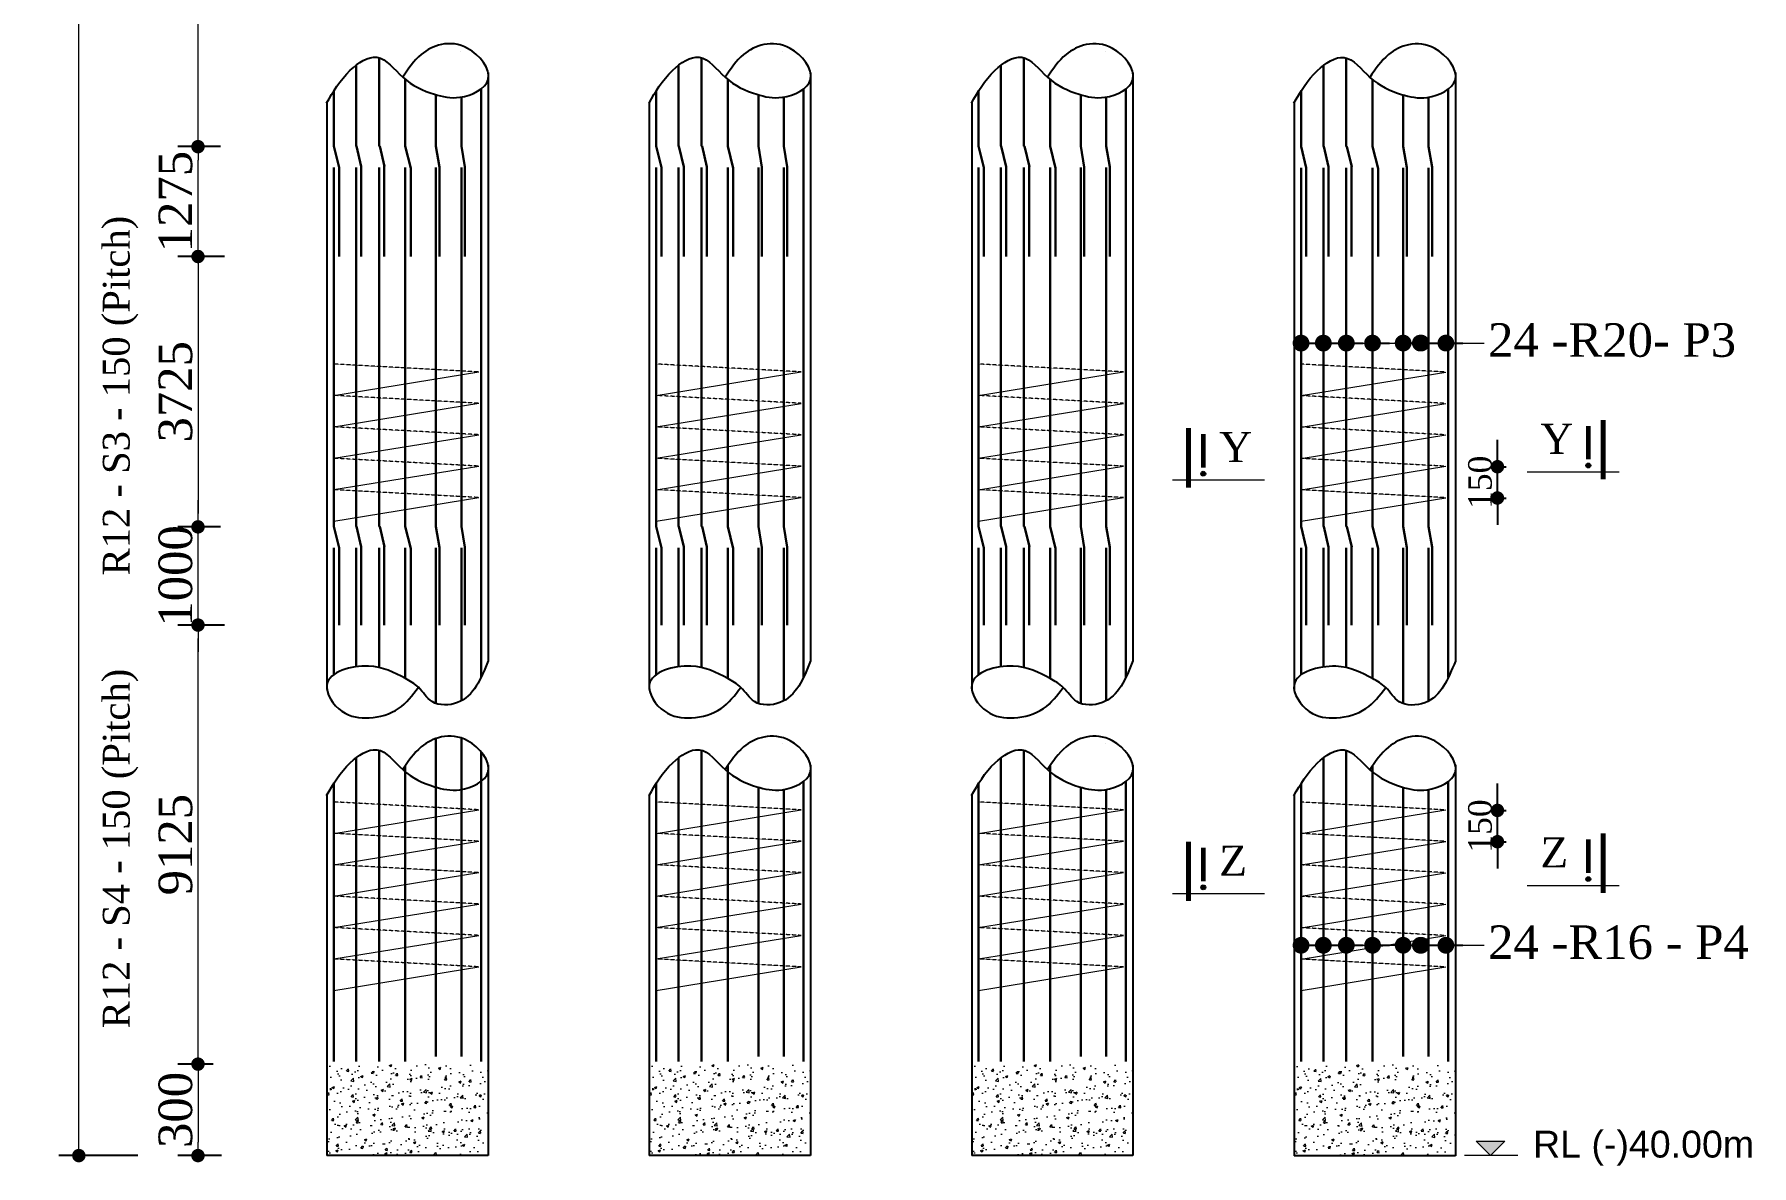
# Model space of a CAD drawing. Header units: millimetres. Extents: x -684453 to 35267, y -286696 to 273430.
# Drawn here: x -560849 to -548066, y 88044 to 96467 of the extents above; entities that cross this region are included whole.
import ezdxf

# ---------------------------------------------------------------- set-up
doc = ezdxf.new("R2010")
doc.units = ezdxf.units.MM
doc.header["$PDMODE"] = 2
doc.linetypes.add('DASHEDX2', pattern=[38.1, 25.4, -12.7])
doc.layers.get('Defpoints').update_dxf_attribs({"lineweight": 13})
for name, color, linetype, lineweight in [('Binder', 136, 'Continuous', 15), ('dim', 4, 'Continuous', 25), ('Dimision', 4, 'Continuous', 9), ('hatch', 65, 'Continuous', 9), ('Pire Line', 11, 'Continuous', 25), ('Reinf.', 12, 'Continuous', 30), ('Text', 7, 'Continuous', 15)]:
    doc.layers.add(name, color=color, linetype=linetype, lineweight=lineweight)
doc.styles.add('ROMANS', font='arial.ttf', dxfattribs={"height": 200})
doc.styles.get("Standard").update_dxf_attribs({"font": 'times.ttf'})
doc.dimstyles.new('ISO-25', dxfattribs={"dimtxt": 175, "dimasz": 100, "dimexe": 65, "dimexo": 115.625, "dimgap": 40, "dimtad": 1, "dimtoh": 1, "dimdec": 0, "dimtxsty": 'Standard', "dimblk": 'DOT', "dimcen": 300, "dimclrd": 256, "dimclre": 256, "dimclrt": 256, "dimadec": 0, "dimazin": 0, "dimtfac": 1, "dimtdec": 0, "dimtix": 1, "dimtmove": 0, "dimatfit": 3, "dimldrblk": 'DOT', "dimfxl": 75, "dimlwd": -1, "dimarcsym": 0})

# ---------------------------------------------------------------- blocks, each defined once
blk = doc.blocks.new('_Dot')
at = {"color": 0, "linetype": 'ByBlock', "lineweight": -2}
blk.add_line((-0.5, 0), (-1, 0), dxfattribs=at)
at = {"color": 0, "linetype": 'ByBlock', "const_width": 0.5}
blk.add_lwpolyline([(-0.25, 0, 1), (0.25, 0, 1)], format="xyb", close=True, dxfattribs=at)
blk = doc.blocks.new('*D489')
at = {"layer": 'Defpoints', "color": 0, "ltscale": 3, "transparency": 16777216}
for p in [(-559631, 99259), (-559317, 99259), (-559348, 95631)]:
    blk.add_point(p, dxfattribs=at)
at = {"layer": 'Dimision', "color": 1, "lineweight": -2, "ltscale": 3, "transparency": 16777216}
for p, q in [((-559433, 99259), (-559781, 99259)), ((-559464, 95631), (-559781, 95631))]:
    blk.add_line(p, q, dxfattribs=at)
at = {"layer": 'Dimision', "ltscale": 3, "transparency": 16777216}
blk.add_line((-559631, 95731), (-559631, 99159), dxfattribs=at)
at = {"layer": 'Dimision', "ltscale": 3, "transparency": 16777216, "xscale": 100, "yscale": 100, "zscale": 100}
for p, rotation in [((-559631, 99259), 90), ((-559631, 95631), 270)]:
    blk.add_blockref('_Dot', p, dxfattribs=dict(at, rotation=rotation))
at = {"layer": 'Dimision', "ltscale": 3, "transparency": 16777216, "insert": (-559798, 97445), "char_height": 250, "attachment_point": 5, "rotation": 90}
blk.add_mtext('9150', dxfattribs=at)
blk = doc.blocks.new('*D493')
at = {"layer": 'Defpoints', "color": 0, "ltscale": 3, "transparency": 16777216}
for p in [(-559401, 88800), (-559631, 88119), (-559341, 88119)]:
    blk.add_point(p, dxfattribs=at)
at = {"layer": 'Dimision', "color": 1, "lineweight": -2, "ltscale": 3, "transparency": 16777216}
for p, q in [((-559517, 88800), (-559781, 88800)), ((-559457, 88119), (-559781, 88119))]:
    blk.add_line(p, q, dxfattribs=at)
at = {"layer": 'Dimision', "ltscale": 3, "transparency": 16777216}
blk.add_line((-559631, 88700), (-559631, 88219), dxfattribs=at)
at = {"layer": 'Dimision', "ltscale": 3, "transparency": 16777216, "xscale": 100, "yscale": 100, "zscale": 100}
for p, rotation in [((-559631, 88800), 90), ((-559631, 88119), 270)]:
    blk.add_blockref('_Dot', p, dxfattribs=dict(at, rotation=rotation))
at = {"layer": 'Dimision', "ltscale": 3, "transparency": 16777216, "insert": (-559798, 88459), "char_height": 250, "attachment_point": 5, "rotation": 90}
blk.add_mtext('300', dxfattribs=at)
blk = doc.blocks.new('*D494')
at = {"layer": 'Defpoints', "color": 0, "ltscale": 3, "transparency": 16777216}
for p in [(-560518, 117794), (-560131, 117794), (-559964, 88119)]:
    blk.add_point(p, dxfattribs=at)
at = {"layer": 'Dimision', "color": 1, "lineweight": -2, "ltscale": 3, "transparency": 16777216}
for p, q in [((-560246, 117794), (-560668, 117794)), ((-560079, 88119), (-560668, 88119))]:
    blk.add_line(p, q, dxfattribs=at)
at = {"layer": 'Dimision', "ltscale": 3, "transparency": 16777216}
blk.add_line((-560518, 88219), (-560518, 117694), dxfattribs=at)
at = {"layer": 'Dimision', "ltscale": 3, "transparency": 16777216, "xscale": 100, "yscale": 100, "zscale": 100}
for p, rotation in [((-560518, 117794), 90), ((-560518, 88119), 270)]:
    blk.add_blockref('_Dot', p, dxfattribs=dict(at, rotation=rotation))
at = {"layer": 'Dimision', "ltscale": 3, "transparency": 16777216, "insert": (-560685, 102956), "char_height": 250, "attachment_point": 5, "rotation": 90}
blk.add_mtext('51363', dxfattribs=at)
blk = doc.blocks.new('*D496')
at = {"layer": 'Defpoints', "color": 0, "ltscale": 3, "transparency": 16777216}
for p in [(-559631, 95631), (-559348, 95631), (-559317, 94813)]:
    blk.add_point(p, dxfattribs=at)
at = {"layer": 'Dimision', "color": 1, "lineweight": -2, "ltscale": 3, "transparency": 16777216}
for p, q in [((-559464, 95631), (-559781, 95631)), ((-559433, 94813), (-559781, 94813))]:
    blk.add_line(p, q, dxfattribs=at)
at = {"layer": 'Dimision', "ltscale": 3, "transparency": 16777216}
blk.add_line((-559631, 94913), (-559631, 95531), dxfattribs=at)
at = {"layer": 'Dimision', "ltscale": 3, "transparency": 16777216, "xscale": 100, "yscale": 100, "zscale": 100}
for p, rotation in [((-559631, 95631), 90), ((-559631, 94813), 270)]:
    blk.add_blockref('_Dot', p, dxfattribs=dict(at, rotation=rotation))
at = {"layer": 'Dimision', "ltscale": 3, "transparency": 16777216, "insert": (-559798, 95222), "char_height": 250, "attachment_point": 5, "rotation": 90}
blk.add_mtext('1275', dxfattribs=at)
blk = doc.blocks.new('*D497')
at = {"layer": 'Defpoints', "color": 0, "ltscale": 3, "transparency": 16777216}
for p in [(-559348, 94813), (-559631, 92800), (-559348, 92800)]:
    blk.add_point(p, dxfattribs=at)
at = {"layer": 'Dimision', "color": 1, "lineweight": -2, "ltscale": 3, "transparency": 16777216}
for p, q in [((-559464, 94813), (-559781, 94813)), ((-559464, 92800), (-559781, 92800))]:
    blk.add_line(p, q, dxfattribs=at)
at = {"layer": 'Dimision', "ltscale": 3, "transparency": 16777216}
blk.add_line((-559631, 94713), (-559631, 92900), dxfattribs=at)
at = {"layer": 'Dimision', "ltscale": 3, "transparency": 16777216, "xscale": 100, "yscale": 100, "zscale": 100}
for p, rotation in [((-559631, 94813), 90), ((-559631, 92800), 270)]:
    blk.add_blockref('_Dot', p, dxfattribs=dict(at, rotation=rotation))
at = {"layer": 'Dimision', "ltscale": 3, "transparency": 16777216, "insert": (-559798, 93806), "char_height": 250, "attachment_point": 5, "rotation": 90}
blk.add_mtext('3725', dxfattribs=at)
blk = doc.blocks.new('*D537')
at = {"layer": 'Defpoints', "color": 0, "ltscale": 3, "transparency": 16777216}
for p in [(-559631, 92800), (-559348, 92800), (-559317, 92069)]:
    blk.add_point(p, dxfattribs=at)
at = {"layer": 'Dimision', "ltscale": 3, "transparency": 16777216}
for p, q in [((-559631, 92900), (-559631, 93000)), ((-559631, 92069), (-559631, 92800)), ((-559631, 91969), (-559631, 91869))]:
    blk.add_line(p, q, dxfattribs=at)
at = {"layer": 'Dimision', "color": 1, "lineweight": -2, "ltscale": 3, "transparency": 16777216}
for p, q in [((-559464, 92800), (-559781, 92800)), ((-559433, 92069), (-559781, 92069))]:
    blk.add_line(p, q, dxfattribs=at)
at = {"layer": 'Dimision', "ltscale": 3, "transparency": 16777216, "xscale": 100, "yscale": 100, "zscale": 100}
for p, rotation in [((-559631, 92800), 270), ((-559631, 92069), 90)]:
    blk.add_blockref('_Dot', p, dxfattribs=dict(at, rotation=rotation))
at = {"layer": 'Dimision', "ltscale": 3, "transparency": 16777216, "insert": (-559798, 92435), "char_height": 250, "attachment_point": 5, "rotation": 90}
blk.add_mtext('1000', dxfattribs=at)
blk = doc.blocks.new('*D538')
at = {"layer": 'Defpoints', "color": 0, "ltscale": 3, "transparency": 16777216}
for p in [(-559631, 92069), (-559348, 92069), (-559401, 88800)]:
    blk.add_point(p, dxfattribs=at)
at = {"layer": 'Dimision', "color": 1, "lineweight": -2, "ltscale": 3, "transparency": 16777216}
for p, q in [((-559464, 92069), (-559781, 92069)), ((-559517, 88800), (-559781, 88800))]:
    blk.add_line(p, q, dxfattribs=at)
at = {"layer": 'Dimision', "ltscale": 3, "transparency": 16777216}
blk.add_line((-559631, 88900), (-559631, 91969), dxfattribs=at)
at = {"layer": 'Dimision', "ltscale": 3, "transparency": 16777216, "xscale": 100, "yscale": 100, "zscale": 100}
for p, rotation in [((-559631, 92069), 90), ((-559631, 88800), 270)]:
    blk.add_blockref('_Dot', p, dxfattribs=dict(at, rotation=rotation))
at = {"layer": 'Dimision', "ltscale": 3, "transparency": 16777216, "insert": (-559798, 90434), "char_height": 250, "attachment_point": 5, "rotation": 90}
blk.add_mtext('9125', dxfattribs=at)
blk = doc.blocks.new('*D534')
at = {"layer": 'Defpoints', "color": 0, "ltscale": 3, "transparency": 16777216}
for p in [(-550366, 93248), (-549958, 93248), (-550381, 93015)]:
    blk.add_point(p, dxfattribs=at)
at = {"layer": 'Pire Line', "linetype": 'Continuous', "ltscale": 3, "transparency": 16777216}
for p, q in [((-549958, 93348), (-549958, 93448)), ((-549958, 93015), (-549958, 93248)), ((-549958, 92915), (-549958, 92815))]:
    blk.add_line(p, q, dxfattribs=at)
at = {"layer": 'Pire Line', "linetype": 'Continuous', "lineweight": -2, "ltscale": 3, "transparency": 16777216}
for p, q in [((-549993, 93248), (-549893, 93248)), ((-549993, 93015), (-549893, 93015))]:
    blk.add_line(p, q, dxfattribs=at)
at = {"layer": 'Pire Line', "ltscale": 3, "transparency": 16777216, "xscale": 100, "yscale": 100, "zscale": 100}
for p, rotation in [((-549958, 93248), 270), ((-549958, 93015), 90)]:
    blk.add_blockref('_Dot', p, dxfattribs=dict(at, rotation=rotation))
at = {"layer": 'Pire Line', "ltscale": 3, "transparency": 16777216, "insert": (-550087, 93132), "char_height": 175, "attachment_point": 5, "rotation": 90}
blk.add_mtext('150', dxfattribs=at)
blk = doc.blocks.new('*D535')
at = {"layer": 'Defpoints', "color": 0, "ltscale": 3, "transparency": 16777216}
for p in [(-550366, 90689), (-549958, 90689), (-550381, 90456)]:
    blk.add_point(p, dxfattribs=at)
at = {"layer": 'Pire Line', "linetype": 'Continuous', "ltscale": 3, "transparency": 16777216}
for p, q in [((-549958, 90789), (-549958, 90889)), ((-549958, 90456), (-549958, 90689)), ((-549958, 90356), (-549958, 90256))]:
    blk.add_line(p, q, dxfattribs=at)
at = {"layer": 'Pire Line', "linetype": 'Continuous', "lineweight": -2, "ltscale": 3, "transparency": 16777216}
for p, q in [((-549993, 90689), (-549893, 90689)), ((-549993, 90456), (-549893, 90456))]:
    blk.add_line(p, q, dxfattribs=at)
at = {"layer": 'Pire Line', "ltscale": 3, "transparency": 16777216, "xscale": 100, "yscale": 100, "zscale": 100}
for p, rotation in [((-549958, 90689), 270), ((-549958, 90456), 90)]:
    blk.add_blockref('_Dot', p, dxfattribs=dict(at, rotation=rotation))
at = {"layer": 'Pire Line', "ltscale": 3, "transparency": 16777216, "insert": (-550087, 90573), "char_height": 175, "attachment_point": 5, "rotation": 90}
blk.add_mtext('150', dxfattribs=at)

msp = doc.modelspace()

# ---------------------------------------------------------------- hatches: boundary and pattern name
at = {"layer": 'Dimision', "ltscale": 5}
msp.add_hatch(color=256, dxfattribs=at).paths.add_polyline_path([(-550115.5, 88227.1), (-549903.4, 88227.1), (-550009.4, 88121)])
at = {"layer": 'hatch', "ltscale": 30}
h = msp.add_hatch(dxfattribs=at)
h.set_pattern_fill('AR-CONC', color=256, style=0)
h.set_pattern_definition([(50, (-255834.77, -5216.93), (182.18467, -15.939086), [19.05, -209.55]), (355, (-255834.77, -5216.93), (-35.24283, 191.05664), [15.24, -167.64]), (100.451, (-255819.6, -5218.26), (146.9425, 175.11669), [16.19, -178.09]), (46.1842, (-255834.77, -5166.13), (271.07904, -42.04233), [28.575, -314.325]), (96.6356, (-255812.18, -5169.63), (237.40423, 247.42556), [24.285, -267.135]), (351.184, (-255834.77, -5166.13), (237.4046, 247.42512), [22.86, -251.46]), (21, (-255809.37, -5178.83), (151.61488, -102.26552), [19.05, -209.55]), (326, (-255809.37, -5178.83), (61.80203, 184.18797), [15.24, -167.64]), (71.4514, (-255796.74, -5187.35), (213.41649, 81.92286), [16.19, -178.09]), (37.5, (-255834.774, -5216.93), (3.088603, 84.555039), [0, -165.608, 0, -170.18, 0, -168.275]), (7.5, (-255834.77, -5216.93), (66.819663, 100.180575), [0, -97.028, 0, -161.798, 0, -64.135]), (327.5, (-255891.416, -5216.93), (135.590595, -5.728744), [0, -63.5, 0, -198.12, 0, -262.89]), (317.5, (-255916.82, -5216.93), (148.12918, 25.42649), [0, -82.55, 0, -131.572, 0, -186.69])])
h.paths.add_polyline_path([(-557471.5, 88799.8), (-558671.5, 88799.8), (-558671.5, 88119), (-557471.5, 88119)])
h = msp.add_hatch(dxfattribs=at)
h.set_pattern_fill('AR-CONC', color=256, style=0)
h.set_pattern_definition([(50, (-253434.83, -5217.05), (182.18467, -15.939086), [19.05, -209.55]), (355, (-253434.83, -5217.05), (-35.24283, 191.05664), [15.24, -167.64]), (100.451, (-253419.65, -5218.38), (146.9425, 175.11669), [16.19, -178.09]), (46.1842, (-253434.83, -5166.25), (271.07904, -42.04233), [28.575, -314.325]), (96.6356, (-253412.24, -5169.75), (237.40423, 247.42556), [24.285, -267.135]), (351.184, (-253434.83, -5166.25), (237.4046, 247.42512), [22.86, -251.46]), (21, (-253409.43, -5178.95), (151.61488, -102.26552), [19.05, -209.55]), (326, (-253409.43, -5178.95), (61.80203, 184.18797), [15.24, -167.64]), (71.4514, (-253396.8, -5187.47), (213.41649, 81.92286), [16.19, -178.09]), (37.5, (-253434.83, -5217.05), (3.088603, 84.555039), [0, -165.608, 0, -170.18, 0, -168.275]), (7.5, (-253434.83, -5217.05), (66.819663, 100.180575), [0, -97.028, 0, -161.798, 0, -64.135]), (327.5, (-253491.47, -5217.05), (135.590595, -5.728744), [0, -63.5, 0, -198.12, 0, -262.89]), (317.5, (-253516.87, -5217.05), (148.12918, 25.42649), [0, -82.55, 0, -131.572, 0, -186.69])])
h.paths.add_polyline_path([(-555071.5, 88799.6), (-556271.5, 88799.6), (-556271.5, 88118.9), (-555071.5, 88118.9)])
h = msp.add_hatch(dxfattribs=at)
h.set_pattern_fill('AR-CONC', color=256, style=0)
h.set_pattern_definition([(50, (-251034.83, -5217.05), (182.18467, -15.939086), [19.05, -209.55]), (355, (-251034.83, -5217.05), (-35.24283, 191.05664), [15.24, -167.64]), (100.451, (-251019.65, -5218.38), (146.9425, 175.11669), [16.19, -178.09]), (46.1842, (-251034.83, -5166.25), (271.07904, -42.04233), [28.575, -314.325]), (96.6356, (-251012.24, -5169.75), (237.40423, 247.42556), [24.285, -267.135]), (351.184, (-251034.83, -5166.25), (237.4046, 247.42512), [22.86, -251.46]), (21, (-251009.43, -5178.95), (151.61488, -102.26552), [19.05, -209.55]), (326, (-251009.43, -5178.95), (61.80203, 184.18797), [15.24, -167.64]), (71.4514, (-250996.8, -5187.47), (213.41649, 81.92286), [16.19, -178.09]), (37.5, (-251034.83, -5217.05), (3.088603, 84.555039), [0, -165.608, 0, -170.18, 0, -168.275]), (7.5, (-251034.83, -5217.05), (66.819663, 100.180575), [0, -97.028, 0, -161.798, 0, -64.135]), (327.5, (-251091.47, -5217.05), (135.590595, -5.728744), [0, -63.5, 0, -198.12, 0, -262.89]), (317.5, (-251116.87, -5217.05), (148.12918, 25.42649), [0, -82.55, 0, -131.572, 0, -186.69])])
h.paths.add_polyline_path([(-552671.5, 88799.6), (-553871.5, 88799.6), (-553871.5, 88118.9), (-552671.5, 88118.9)])
h = msp.add_hatch(dxfattribs=at)
h.set_pattern_fill('AR-CONC', color=256, style=0)
h.set_pattern_definition([(50, (-248634.77, -5218.01), (182.18467, -15.939086), [19.05, -209.55]), (355, (-248634.77, -5218.01), (-35.24283, 191.05664), [15.24, -167.64]), (100.451, (-248619.6, -5219.34), (146.9425, 175.11669), [16.19, -178.09]), (46.1842, (-248634.77, -5167.21), (271.07904, -42.04233), [28.575, -314.325]), (96.6356, (-248612.18, -5170.72), (237.40423, 247.42556), [24.285, -267.135]), (351.184, (-248634.77, -5167.2), (237.4046, 247.42512), [22.86, -251.46]), (21, (-248609.37, -5179.91), (151.61488, -102.26552), [19.05, -209.55]), (326, (-248609.37, -5179.91), (61.80203, 184.18797), [15.24, -167.64]), (71.4514, (-248596.74, -5188.44), (213.41649, 81.92286), [16.19, -178.09]), (37.5, (-248634.774, -5218.01), (3.088603, 84.555039), [0, -165.608, 0, -170.18, 0, -168.275]), (7.5, (-248634.77, -5218.01), (66.819663, 100.180575), [0, -97.028, 0, -161.798, 0, -64.135]), (327.5, (-248691.416, -5218.01), (135.590595, -5.728744), [0, -63.5, 0, -198.12, 0, -262.89]), (317.5, (-248716.82, -5218.01), (148.12918, 25.42649), [0, -82.55, 0, -131.572, 0, -186.69])])
h.paths.add_polyline_path([(-550271.5, 88798.7), (-551471.5, 88798.7), (-551471.5, 88117.9), (-550271.5, 88117.9)])
at = {"layer": 'Text'}
for points in [[(-552147.9, 93213.6, 1), (-552147.9, 93177.8, 1)], [(-549281.8, 93275, -1), (-549281.8, 93239.1, -1)], [(-552147.9, 90134.4, 1), (-552147.9, 90098.5, 1)], [(-549281.8, 90195.7, -1), (-549281.8, 90159.9, -1)]]:
    msp.add_hatch(color=256, dxfattribs=at).paths.add_polyline_path(points)

# ---------------------------------------------------------------- linework, layer by layer
at = {"layer": 'Binder', "linetype": 'DASHEDX2', "ltscale": 0.007}
for p, q in [((-557541, 93953.7), (-558619.9, 94012.3)), ((-555141.1, 93953.6), (-556219.9, 94012.2)), ((-552741.1, 93953.6), (-553819.9, 94012.2)), ((-550341, 93952.6), (-551419.9, 94011.3)), ((-557541, 93719.9), (-558619.9, 93778.5)), ((-555141.1, 93719.7), (-556219.9, 93778.4)), ((-552741.1, 93719.7), (-553819.9, 93778.4)), ((-550341, 93718.8), (-551419.9, 93777.4)), ((-557541, 93486.1), (-558619.9, 93544.7)), ((-555141.1, 93485.9), (-556219.9, 93544.6)), ((-552741.1, 93485.9), (-553819.9, 93544.6)), ((-550341, 93485), (-551419.9, 93543.6)), ((-557541, 93252.2), (-558619.9, 93310.9)), ((-555141.1, 93252.1), (-556219.9, 93310.8)), ((-552741.1, 93252.1), (-553819.9, 93310.8)), ((-550341, 93251.2), (-551419.9, 93309.8)), ((-557541, 93018.4), (-558619.9, 93077.1)), ((-555141.1, 93018.3), (-556219.9, 93077)), ((-552741.1, 93018.3), (-553819.9, 93077)), ((-550341, 93017.4), (-551419.9, 93076)), ((-557541, 90693.5), (-558619.9, 90752.2)), ((-555141.1, 90693.4), (-556219.9, 90752)), ((-552741.1, 90693.4), (-553819.9, 90752)), ((-550341, 90692.4), (-551419.9, 90751.1)), ((-557541, 90459.7), (-558619.9, 90518.3)), ((-555141.1, 90459.6), (-556219.9, 90518.2)), ((-552741.1, 90459.6), (-553819.9, 90518.2)), ((-550341, 90458.6), (-551419.9, 90517.3)), ((-557541, 90225.9), (-558619.9, 90284.5)), ((-555141.1, 90225.8), (-556219.9, 90284.4)), ((-552741.1, 90225.8), (-553819.9, 90284.4)), ((-550341, 90224.8), (-551419.9, 90283.5)), ((-557541, 89992.1), (-558619.9, 90050.7)), ((-555141.1, 89991.9), (-556219.9, 90050.6)), ((-552741.1, 89991.9), (-553819.9, 90050.6)), ((-550341, 89991), (-551419.9, 90049.6)), ((-557541, 89758.3), (-558619.9, 89816.9)), ((-555141.1, 89758.1), (-556219.9, 89816.8)), ((-552741.1, 89758.1), (-553819.9, 89816.8)), ((-550341, 89757.2), (-551419.9, 89815.8)), ((-557541, 89524.4), (-558619.9, 89583.1)), ((-555141.1, 89524.3), (-556219.9, 89583)), ((-552741.1, 89524.3), (-553819.9, 89583)), ((-550341, 89523.4), (-551419.9, 89582))]:
    msp.add_line(p, q, dxfattribs=at)
at = {"layer": 'Binder', "ltscale": 5}
for p, q in [((-558619.9, 93778.5), (-557541, 93953.7)), ((-556219.9, 93778.4), (-555141.1, 93953.6)), ((-553819.9, 93778.4), (-552741.1, 93953.6)), ((-551419.9, 93777.4), (-550341, 93952.6)), ((-558619.9, 93544.7), (-557541, 93719.9)), ((-556219.9, 93544.6), (-555141.1, 93719.7)), ((-553819.9, 93544.6), (-552741.1, 93719.7)), ((-551419.9, 93543.6), (-550341, 93718.8)), ((-558619.9, 93310.9), (-557541, 93486.1)), ((-556219.9, 93310.8), (-555141.1, 93485.9)), ((-553819.9, 93310.8), (-552741.1, 93485.9)), ((-551419.9, 93309.8), (-550341, 93485)), ((-558619.9, 93077.1), (-557541, 93252.2)), ((-556219.9, 93077), (-555141.1, 93252.1)), ((-553819.9, 93077), (-552741.1, 93252.1)), ((-551419.9, 93076), (-550341, 93251.2)), ((-558619.9, 92843.3), (-557541, 93018.4)), ((-556219.9, 92843.2), (-555141.1, 93018.3)), ((-553819.9, 92843.2), (-552741.1, 93018.3)), ((-551419.9, 92842.2), (-550341, 93017.4)), ((-558619.9, 90518.3), (-557541, 90693.5)), ((-556219.9, 90518.2), (-555141.1, 90693.4)), ((-553819.9, 90518.2), (-552741.1, 90693.4)), ((-551419.9, 90517.3), (-550341, 90692.4)), ((-558619.9, 90284.5), (-557541, 90459.7)), ((-556219.9, 90284.4), (-555141.1, 90459.6)), ((-553819.9, 90284.4), (-552741.1, 90459.6)), ((-551419.9, 90283.5), (-550341, 90458.6)), ((-558619.9, 90050.7), (-557541, 90225.9)), ((-556219.9, 90050.6), (-555141.1, 90225.8)), ((-553819.9, 90050.6), (-552741.1, 90225.8)), ((-551419.9, 90049.6), (-550341, 90224.8)), ((-558619.9, 89816.9), (-557541, 89992.1)), ((-556219.9, 89816.8), (-555141.1, 89991.9)), ((-553819.9, 89816.8), (-552741.1, 89991.9)), ((-551419.9, 89815.8), (-550341, 89991)), ((-558619.9, 89583.1), (-557541, 89758.3)), ((-556219.9, 89583), (-555141.1, 89758.1)), ((-553819.9, 89583), (-552741.1, 89758.1)), ((-551419.9, 89582), (-550341, 89757.2)), ((-558619.9, 89349.3), (-557541, 89524.4)), ((-556219.9, 89349.2), (-555141.1, 89524.3)), ((-553819.9, 89349.2), (-552741.1, 89524.3)), ((-551419.9, 89348.2), (-550341, 89523.4))]:
    msp.add_line(p, q, dxfattribs=at)
at = {"layer": 'dim', "ltscale": 30}
for points in [[(-558673.5, 95954.8), (-558497.1, 96199.6), (-558299.4, 96296.2), (-558107.2, 96148.1), (-557871.7, 96020.9), (-557681, 95998.8), (-557471.5, 96131.8), (-557623.8, 96362.6), (-557819.6, 96391.2), (-557969.3, 96317.3), (-558107.2, 96148.1)], [(-556273.5, 95954.7), (-556097.2, 96199.4), (-555899.5, 96296.1), (-555707.3, 96148), (-555471.7, 96020.8), (-555281, 95998.7), (-555071.5, 96131.6), (-555223.8, 96362.5), (-555419.7, 96391), (-555569.4, 96317.1), (-555707.3, 96148)], [(-553873.5, 95954.7), (-553697.2, 96199.4), (-553499.5, 96296.1), (-553307.3, 96148), (-553071.7, 96020.8), (-552881, 95998.7), (-552671.5, 96131.6), (-552823.8, 96362.5), (-553019.7, 96391), (-553169.4, 96317.1), (-553307.3, 96148)], [(-551473.5, 95953.7), (-551297.1, 96198.5), (-551099.4, 96295.1), (-550907.2, 96147), (-550671.7, 96019.8), (-550481, 95997.7), (-550271.5, 96130.7), (-550423.8, 96361.5), (-550619.6, 96390.1), (-550769.3, 96316.2), (-550907.2, 96147)], [(-557471.5, 91801.8), (-557699.1, 91492), (-557888.9, 91499.4), (-557990.1, 91605.4), (-558087.5, 91671.3), (-558361.7, 91763), (-558671.5, 91625.7), (-558559.3, 91427), (-558356.5, 91379.2), (-558137.4, 91447.9), (-557990.1, 91605.4)], [(-555071.5, 91801.7), (-555299.1, 91491.8), (-555489, 91499.3), (-555590.2, 91605.3), (-555687.5, 91671.1), (-555961.8, 91762.9), (-556271.5, 91625.6), (-556159.4, 91426.9), (-555956.5, 91379.1), (-555737.4, 91447.8), (-555590.2, 91605.3)], [(-552671.5, 91801.7), (-552899.1, 91491.8), (-553089, 91499.3), (-553190.2, 91605.3), (-553287.5, 91671.1), (-553561.8, 91762.9), (-553871.5, 91625.6), (-553759.4, 91426.9), (-553556.5, 91379.1), (-553337.4, 91447.8), (-553190.2, 91605.3)], [(-550271.5, 91800.7), (-550499.1, 91490.9), (-550688.9, 91498.3), (-550790.1, 91604.3), (-550887.5, 91670.2), (-551161.7, 91761.9), (-551471.5, 91624.6), (-551359.3, 91425.9), (-551156.5, 91378.2), (-550937.4, 91446.8), (-550790.1, 91604.3)], [(-558673.5, 90799.4), (-558497.1, 91044.1), (-558299.4, 91140.7), (-558107.2, 90992.6), (-557871.7, 90865.5), (-557681, 90843.4), (-557471.5, 90976.3), (-557623.8, 91207.1), (-557819.6, 91235.7), (-557969.3, 91161.8), (-558107.2, 90992.6)], [(-556273.5, 90799.2), (-556097.2, 91044), (-555899.5, 91140.6), (-555707.3, 90992.5), (-555471.7, 90865.4), (-555281, 90843.3), (-555071.5, 90976.2), (-555223.8, 91207), (-555419.7, 91235.6), (-555569.4, 91161.7), (-555707.3, 90992.5)], [(-553873.5, 90799.2), (-553697.2, 91044), (-553499.5, 91140.6), (-553307.3, 90992.5), (-553071.7, 90865.4), (-552881, 90843.3), (-552671.5, 90976.2), (-552823.8, 91207), (-553019.7, 91235.6), (-553169.4, 91161.7), (-553307.3, 90992.5)], [(-551473.5, 90798.3), (-551297.1, 91043.1), (-551099.4, 91139.7), (-550907.2, 90991.6), (-550671.7, 90864.4), (-550481, 90842.3), (-550271.5, 90975.2), (-550423.8, 91206.1), (-550619.6, 91234.6), (-550769.3, 91160.7), (-550907.2, 90991.6)]]:
    msp.add_spline(points, degree=3, dxfattribs=at)
at = {"layer": 'Dimision', "ltscale": 5}
for p, q in [((-557676.5, 96339.3), (-557676.5, 96339.3)), ((-557676.5, 96339.3), (-557676.5, 96339.3)), ((-555276.5, 96339.2), (-555276.5, 96339.2)), ((-555276.5, 96339.2), (-555276.5, 96339.2)), ((-552876.5, 96339.2), (-552876.5, 96339.2)), ((-552876.5, 96339.2), (-552876.5, 96339.2)), ((-557676.5, 91183.9), (-557676.5, 91183.9)), ((-557676.5, 91183.9), (-557676.5, 91183.9)), ((-555276.5, 91183.7), (-555276.5, 91183.7)), ((-555276.5, 91183.7), (-555276.5, 91183.7)), ((-552876.5, 91183.7), (-552876.5, 91183.7)), ((-552876.5, 91183.7), (-552876.5, 91183.7)), ((-549806.2, 88121), (-550203.1, 88121))]:
    msp.add_line(p, q, dxfattribs=at)
msp.add_lwpolyline([(-550115.5, 88227.1), (-549903.4, 88227.1), (-550009.4, 88121)], close=True, dxfattribs=at)
at = {"layer": 'Pire Line', "ltscale": 3}
for p, q in [((-557471.5, 96184.1), (-557471.5, 91801.8)), ((-555071.5, 96183.9), (-555071.5, 91801.7)), ((-552671.5, 96183.9), (-552671.5, 91801.7)), ((-550271.5, 96183), (-550271.5, 91800.7)), ((-558671.5, 95958.3), (-558671.5, 91589.9)), ((-556271.5, 95958.2), (-556271.5, 91589.8)), ((-553871.5, 95958.2), (-553871.5, 91589.8)), ((-551471.5, 95957.2), (-551471.5, 91588.8)), ((-557471.5, 91028.6), (-557471.5, 88119)), ((-555071.5, 91028.5), (-555071.5, 88118.9)), ((-552671.5, 91028.5), (-552671.5, 88118.9)), ((-550271.5, 91027.5), (-550271.5, 88117.9)), ((-558671.5, 90802.9), (-558671.5, 88119)), ((-556271.5, 90802.8), (-556271.5, 88118.9)), ((-553871.5, 90802.8), (-553871.5, 88118.9)), ((-551471.5, 90801.8), (-551471.5, 88117.9)), ((-557471.5, 88119), (-558671.5, 88119)), ((-555071.5, 88118.9), (-556271.5, 88118.9)), ((-552671.5, 88118.9), (-553871.5, 88118.9)), ((-550271.5, 88117.9), (-551471.5, 88117.9))]:
    msp.add_line(p, q, dxfattribs=at)
at = {"layer": 'Reinf.', "ltscale": 5}
for p, q in [((-558087.8, 95634), (-558087.8, 96131.4)), ((-555687.9, 95633.9), (-555687.9, 96131.3)), ((-553287.9, 95633.9), (-553287.9, 96131.3)), ((-550887.8, 95633), (-550887.8, 96130.4)), ((-558619.9, 95634), (-558581, 95475.5)), ((-558451.6, 95634), (-558415.3, 95482.1)), ((-558278.6, 95634), (-558242.3, 95482.1)), ((-558087.8, 95634), (-558047, 95470.3)), ((-557859.9, 95634), (-557833.5, 95477.3)), ((-557670.5, 95634), (-557644.1, 95480.5)), ((-556219.9, 95633.9), (-556181.1, 95475.3)), ((-556051.7, 95633.9), (-556015.4, 95481.9)), ((-555878.7, 95633.9), (-555842.4, 95481.9)), ((-555687.9, 95633.9), (-555647, 95470.2)), ((-555459.9, 95633.9), (-555433.6, 95477.1)), ((-555270.5, 95633.9), (-555244.1, 95480.4)), ((-553819.9, 95633.9), (-553781.1, 95475.3)), ((-553651.7, 95633.9), (-553615.4, 95481.9)), ((-553478.7, 95633.9), (-553442.4, 95481.9)), ((-553287.9, 95633.9), (-553247, 95470.2)), ((-553059.9, 95633.9), (-553033.6, 95477.1)), ((-552870.5, 95633.9), (-552844.1, 95480.4)), ((-551419.9, 95633), (-551381, 95474.4)), ((-551251.6, 95633), (-551215.3, 95481)), ((-551078.6, 95633), (-551042.3, 95481)), ((-550887.8, 95633), (-550847, 95469.2)), ((-550659.9, 95633), (-550633.5, 95476.2)), ((-550470.5, 95633), (-550444.1, 95479.4)), ((-558581, 94812.5), (-558581, 95475.5)), ((-558415.3, 94812.5), (-558415.3, 95482.1)), ((-558244.3, 94812.5), (-558244.3, 95487.2)), ((-558087.8, 92803.2), (-558087.8, 95475.5)), ((-558047, 94812.5), (-558047, 95470.3)), ((-557833.5, 94812.5), (-557833.5, 95477.3)), ((-557644.1, 94812.5), (-557644.1, 95480.5)), ((-556181.1, 94812.5), (-556181.1, 95475.3)), ((-556015.4, 94812.5), (-556015.4, 95481.9)), ((-555844.3, 94812.5), (-555844.3, 95487.1)), ((-555687.9, 92803.1), (-555687.9, 95475.3)), ((-555647, 94812.5), (-555647, 95470.2)), ((-555433.6, 94812.5), (-555433.6, 95477.1)), ((-555244.1, 94812.5), (-555244.1, 95480.4)), ((-553781.1, 94812.5), (-553781.1, 95475.3)), ((-553615.4, 94812.5), (-553615.4, 95481.9)), ((-553444.3, 94812.5), (-553444.3, 95487.1)), ((-553287.9, 92803.1), (-553287.9, 95475.3)), ((-553247, 94812.5), (-553247, 95470.2)), ((-553033.6, 94812.5), (-553033.6, 95477.1)), ((-552844.1, 94812.5), (-552844.1, 95480.4)), ((-551381, 94812.5), (-551381, 95474.4)), ((-551215.3, 94812.5), (-551215.3, 95481)), ((-551044.3, 94812.5), (-551044.3, 95486.1)), ((-550887.8, 92802.1), (-550887.8, 95474.4)), ((-550847, 94812.5), (-550847, 95469.2)), ((-550633.5, 94812.5), (-550633.5, 95476.2)), ((-550444.1, 94812.5), (-550444.1, 95479.4)), ((-558619.9, 92803.2), (-558581, 92644.6)), ((-558451.6, 92803.2), (-558415.3, 92651.2)), ((-558278.6, 92803.2), (-558242.3, 92651.2)), ((-558087.8, 92803.2), (-558047, 92639.5)), ((-557859.9, 92803.2), (-557833.5, 92646.4)), ((-557670.5, 92803.2), (-557644.1, 92649.7)), ((-556219.9, 92803.1), (-556181.1, 92644.5)), ((-556051.7, 92803.1), (-556015.4, 92651.1)), ((-555878.7, 92803.1), (-555842.4, 92651.1)), ((-555687.9, 92803.1), (-555647, 92639.3)), ((-555459.9, 92803.1), (-555433.6, 92646.3)), ((-555270.5, 92803.1), (-555244.1, 92649.5)), ((-553819.9, 92803.1), (-553781.1, 92644.5)), ((-553651.7, 92803.1), (-553615.4, 92651.1)), ((-553478.7, 92803.1), (-553442.4, 92651.1)), ((-553287.9, 92803.1), (-553247, 92639.3)), ((-553059.9, 92803.1), (-553033.6, 92646.3)), ((-552870.5, 92803.1), (-552844.1, 92649.5)), ((-551419.9, 92802.1), (-551381, 92643.5)), ((-551251.6, 92802.1), (-551215.3, 92650.1)), ((-551078.6, 92802.1), (-551042.3, 92650.1)), ((-550887.8, 92802.1), (-550847, 92638.4)), ((-550659.9, 92802.1), (-550633.5, 92645.3)), ((-550470.5, 92802.1), (-550444.1, 92648.6)), ((-558581, 92068.8), (-558581, 92644.6)), ((-558415.3, 92068.8), (-558415.3, 92651.2)), ((-558244.3, 92068.8), (-558244.3, 92656.4)), ((-558087.8, 91671.4), (-558087.8, 92644.6)), ((-558047, 92068.8), (-558047, 92639.5)), ((-557833.5, 92068.8), (-557833.5, 92646.4)), ((-557644.1, 92068.8), (-557644.1, 92649.7)), ((-556181.1, 92068.8), (-556181.1, 92644.5)), ((-556015.4, 92068.8), (-556015.4, 92651.1)), ((-555844.3, 92068.8), (-555844.3, 92656.2)), ((-555687.9, 91671.3), (-555687.9, 92644.6)), ((-555647, 92068.8), (-555647, 92639.3)), ((-555433.6, 92068.8), (-555433.6, 92646.3)), ((-555244.1, 92068.8), (-555244.1, 92649.5)), ((-553781.1, 92068.8), (-553781.1, 92644.5)), ((-553615.4, 92068.8), (-553615.4, 92651.1)), ((-553444.3, 92068.8), (-553444.3, 92656.2)), ((-553287.9, 91671.3), (-553287.9, 92644.6)), ((-553247, 92068.8), (-553247, 92639.3)), ((-553033.6, 92068.8), (-553033.6, 92646.3)), ((-552844.1, 92068.8), (-552844.1, 92649.5)), ((-551381, 92068.8), (-551381, 92643.5)), ((-551215.3, 92068.8), (-551215.3, 92650.1)), ((-551044.3, 92068.8), (-551044.3, 92655.3)), ((-550887.8, 91670.4), (-550887.8, 92644.6)), ((-550847, 92068.8), (-550847, 92638.4)), ((-550633.5, 92068.8), (-550633.5, 92645.3)), ((-550444.1, 92068.8), (-550444.1, 92648.6)), ((-558087.8, 88819.5), (-558087.8, 91021.7)), ((-555687.9, 88819.4), (-555687.9, 91021.6)), ((-553287.9, 88819.4), (-553287.9, 91021.6)), ((-550887.8, 88818.5), (-550887.8, 91020.7))]:
    msp.add_line(p, q, dxfattribs=at)
for points in [[(-558283.1, 95634), (-558283.1, 96292.7)], [(-555883.2, 95633.9), (-555883.2, 96292.6)], [(-553483.2, 95633.9), (-553483.2, 96292.6)], [(-551083.1, 95633), (-551083.1, 96291.6)], [(-558454.1, 95634), (-558454.1, 96236.4)], [(-556054.2, 95633.9), (-556054.2, 96236.3)], [(-553654.2, 95633.9), (-553654.2, 96236.3)], [(-551254.1, 95633), (-551254.1, 96235.3)], [(-558619.9, 95634), (-558619.9, 96045.9)], [(-557859.9, 95634), (-557859.9, 96017.4)], [(-557523.9, 91679.2), (-557523.9, 96060.8)], [(-556219.9, 95633.9), (-556219.9, 96045.8)], [(-555459.9, 95633.9), (-555459.9, 96017.2)], [(-555124, 91679.1), (-555124, 96060.7)], [(-553819.9, 95633.9), (-553819.9, 96045.8)], [(-553059.9, 95633.9), (-553059.9, 96017.2)], [(-552724, 91679.1), (-552724, 96060.7)], [(-551419.9, 95633), (-551419.9, 96044.8)], [(-550659.9, 95633), (-550659.9, 96016.3)], [(-550323.9, 91678.2), (-550323.9, 96059.7)], [(-557670.5, 95634), (-557670.5, 96000.4)], [(-555270.5, 95633.9), (-555270.5, 96000.3)], [(-552870.5, 95633.9), (-552870.5, 96000.3)], [(-550470.5, 95633), (-550470.5, 95999.4)], [(-558619.9, 92803.2), (-558619.9, 95475.5)], [(-558454.1, 92803.2), (-558454.1, 95475.5)], [(-558283.1, 92803.2), (-558283.1, 95475.5)], [(-557859.9, 92803.2), (-557859.9, 95475.5)], [(-557670.5, 92803.2), (-557670.5, 95475.5)], [(-556219.9, 92803.1), (-556219.9, 95475.3)], [(-556054.2, 92803.2), (-556054.2, 95475.3)], [(-555883.2, 92803.2), (-555883.2, 95475.3)], [(-555459.9, 92803.1), (-555459.9, 95475.3)], [(-555270.5, 92803.1), (-555270.5, 95475.3)], [(-553819.9, 92803.1), (-553819.9, 95475.3)], [(-553654.2, 92803.2), (-553654.2, 95475.3)], [(-553483.2, 92803.2), (-553483.2, 95475.3)], [(-553059.9, 92803.1), (-553059.9, 95475.3)], [(-552870.5, 92803.1), (-552870.5, 95475.3)], [(-551419.9, 92802.1), (-551419.9, 95474.4)], [(-551254.1, 92803.2), (-551254.1, 95474.4)], [(-551083.1, 92803.2), (-551083.1, 95474.4)], [(-550659.9, 92802.1), (-550659.9, 95474.4)], [(-550470.5, 92802.1), (-550470.5, 95474.4)], [(-558619.9, 91699.6), (-558619.9, 92644.6)], [(-558454.1, 91758.2), (-558454.1, 92644.6)], [(-558283.1, 91753.1), (-558283.1, 92644.6)], [(-557859.9, 91485.4), (-557859.9, 92644.6)], [(-557670.5, 91505.1), (-557670.5, 92644.6)], [(-556219.9, 91699.5), (-556219.9, 92644.6)], [(-556054.2, 91758.1), (-556054.2, 92644.6)], [(-555883.2, 91753), (-555883.2, 92644.6)], [(-555459.9, 91485.3), (-555459.9, 92644.6)], [(-555270.5, 91505), (-555270.5, 92644.6)], [(-553819.9, 91699.5), (-553819.9, 92644.6)], [(-553654.2, 91758.1), (-553654.2, 92644.6)], [(-553483.2, 91753), (-553483.2, 92644.6)], [(-553059.9, 91485.3), (-553059.9, 92644.6)], [(-552870.5, 91505), (-552870.5, 92644.6)], [(-551419.9, 91698.5), (-551419.9, 92644.6)], [(-551254.1, 91757.1), (-551254.1, 92644.6)], [(-551083.1, 91752), (-551083.1, 92644.6)], [(-550659.9, 91484.4), (-550659.9, 92644.6)], [(-550470.5, 91504), (-550470.5, 92644.6)], [(-557859.9, 88857.4), (-557859.9, 91224.2)], [(-557670.5, 88857.4), (-557670.5, 91227.7)], [(-558454.1, 88819.5), (-558454.1, 91080.9)], [(-558283.1, 88819.5), (-558283.1, 91137.3)], [(-557523.9, 88819.5), (-557523.9, 91125.3)], [(-556054.2, 88819.4), (-556054.2, 91080.8)], [(-555883.2, 88819.4), (-555883.2, 91137.2)], [(-553654.2, 88819.4), (-553654.2, 91080.8)], [(-553483.2, 88819.4), (-553483.2, 91137.2)], [(-551254.1, 88818.5), (-551254.1, 91079.9)], [(-551083.1, 88818.5), (-551083.1, 91136.2)], [(-555124, 88819.4), (-555124, 90905.2)], [(-552724, 88819.4), (-552724, 90905.2)], [(-550323.9, 88818.5), (-550323.9, 90904.3)], [(-558619.9, 88819.5), (-558619.9, 90890.5)], [(-556219.9, 88819.4), (-556219.9, 90890.4)], [(-555459.9, 88857.2), (-555459.9, 90861.8)], [(-555270.5, 88857.2), (-555270.5, 90844.9)], [(-553819.9, 88819.4), (-553819.9, 90890.4)], [(-553059.9, 88857.2), (-553059.9, 90861.8)], [(-552870.5, 88857.2), (-552870.5, 90844.9)], [(-551419.9, 88818.5), (-551419.9, 90889.4)], [(-550659.9, 88856.3), (-550659.9, 90860.8)], [(-550470.5, 88856.3), (-550470.5, 90843.9)]]:
    msp.add_lwpolyline(points, dxfattribs=at)
at = {"layer": 'Text'}
for p, q in [((-549737.1, 93208.9), (-549052.9, 93208.9)), ((-551692.6, 93147.6), (-552376.7, 93147.6)), ((-549737.1, 90129.7), (-549052.9, 90129.7)), ((-551692.6, 90068.3), (-552376.7, 90068.3))]:
    msp.add_line(p, q, dxfattribs=at)
at = {"layer": 'Text', "const_width": 35.9}
for points in [[(-549171.6, 93154), (-549171.6, 93596.4)], [(-552258.1, 93092.7), (-552258.1, 93535.1)], [(-552147.9, 93241.2), (-552147.9, 93490.7)], [(-549281.8, 93302.6), (-549281.8, 93552.1)], [(-549171.6, 90074.8), (-549171.6, 90517.2)], [(-552258.1, 90013.4), (-552258.1, 90455.8)], [(-552147.9, 90161.9), (-552147.9, 90411.5)], [(-549281.8, 90223.3), (-549281.8, 90472.8)]]:
    msp.add_lwpolyline(points, dxfattribs=at)
at = {"layer": 'Text'}
for centre in [(-552147.9, 93195.7), (-549281.8, 93257.1), (-552147.9, 90116.4), (-549281.8, 90177.8)]:
    msp.add_circle(centre, 17.9, dxfattribs=at)

# ---------------------------------------------------------------- texts
at = {"layer": 'Dimision', "ltscale": 3, "char_height": 200, "attachment_point": 5, "rotation": 90}
for s, insert in [('R12 - S3 - 150 (Pitch)', (-560207.4, 93777.5)), ('R12 - S4 - 150 (Pitch)', (-560207.4, 90405.3))]:
    msp.add_mtext(s, dxfattribs=dict(at, insert=insert))
at = {"layer": 'Text'}
for s, height, p in [('24 -R20- P3', 250, (-550027.6, 94066.4)), ('Y', 224.2, (-552028.8, 93282.4)), ('Y', 224.2, (-549638.7, 93343.8)), ('Z', 224.2, (-552028.8, 90203.1)), ('Z', 224.2, (-549638.7, 90264.5)), ('24 -R16 - P4', 250, (-550027.6, 89583.1))]:
    msp.add_text(s, height=height, dxfattribs=at).set_placement(p)
at = {"layer": 'Text', "style": 'ROMANS'}
msp.add_text('RL (-)40.00m', height=200, dxfattribs=at).set_placement((-549693, 88104.3))

# ---------------------------------------------------------------- dimensions: what is measured, and where the dimension line sits
at = {"layer": 'Dimision', "ltscale": 3}
for base, p1, p2, angle, text, picture, middle in [((-560518, 117793.7), (-559963.8, 88119), (-560130.6, 117793.7), 90, '51363', '*D494', (-560685.2, 102956.3)), ((-559630.5, 99258.6), (-559348, 95631.3), (-559317.2, 99258.6), 90, '9150', '*D489', (-559798.1, 97444.9)), ((-559630.5, 95631.3), (-559317.2, 94812.5), (-559348, 95631.3), 90, '1275', '*D496', (-559798.1, 95221.9)), ((-559630.5, 92800.4), (-559348, 94812.5), (-559348, 92800.4), 270, '3725', '*D497', (-559798.1, 93806.5)), ((-559630.5, 92800.4), (-559317.2, 92068.8), (-559348, 92800.4), 90, '1000', '*D537', (-559797.7, 92434.6)), ((-559630.5, 92068.8), (-559401.4, 88799.8), (-559348, 92068.8), 90, '9125', '*D538', (-559798.1, 90434.3)), ((-559630.5, 88119), (-559401.4, 88799.8), (-559340.9, 88119), 90, '300', '*D493', (-559797.7, 88459.4))]:
    dim = msp.add_linear_dim(base=base, p1=p1, p2=p2, angle=angle, text=text, dimstyle='ISO-25', override={"dimtxt": 250, "dimexe": 150, "dimclre": 1}, dxfattribs=at)
    dim.commit()
    dim.dimension.update_dxf_attribs({"geometry": picture, "text_midpoint": middle})
at = {"layer": 'Pire Line', "ltscale": 3}
for base, p1, p2, picture, middle in [((-549957.8, 93248), (-550380.9, 93015.1), (-550366.3, 93248), '*D534', (-550086.8, 93131.6)), ((-549957.8, 90689.3), (-550380.9, 90456.4), (-550366.3, 90689.3), '*D535', (-550086.8, 90572.8))]:
    dim = msp.add_linear_dim(base=base, p1=p1, p2=p2, angle=90, text='150', dimstyle='ISO-25', override={"dimfxl": 35, "dimfxlon": 1, "dimarcsym": 2}, dxfattribs=at)
    dim.commit()
    dim.dimension.update_dxf_attribs({"geometry": picture, "text_midpoint": middle})

# ---------------------------------------------------------------- leaders
at = {"layer": 'Dimision', "ltscale": 5}
for points in [[(-551419.9, 94168.4), (-550557.9, 94168.4)], [(-551254.1, 94168.4), (-550619.3, 94168.4)], [(-551083.1, 94168.4), (-550448.2, 94168.4)], [(-550887.8, 94168.4), (-550285.4, 94168.4)], [(-550659.9, 94168.4), (-550057.5, 94168.4)], [(-550531.8, 94168.4), (-550057.5, 94168.4)], [(-550525.7, 94168.4), (-550057.5, 94168.4)], [(-550341.7, 94168.4), (-550057.5, 94168.4)], [(-551419.9, 89685), (-550557.9, 89685)], [(-551254.1, 89685), (-550619.3, 89685)], [(-551083.1, 89685), (-550448.2, 89685)], [(-550887.8, 89685), (-550285.4, 89685)], [(-550659.9, 89685), (-550057.5, 89685)], [(-550531.8, 89685), (-550057.5, 89685)], [(-550525.7, 89685), (-550057.5, 89685)], [(-550341.7, 89685), (-550057.5, 89685)]]:
    msp.add_leader(points, dimstyle='ISO-25', override={"dimasz": 125, "dimtad": 0}, dxfattribs=at)

doc.saveas('drawing.dxf')
